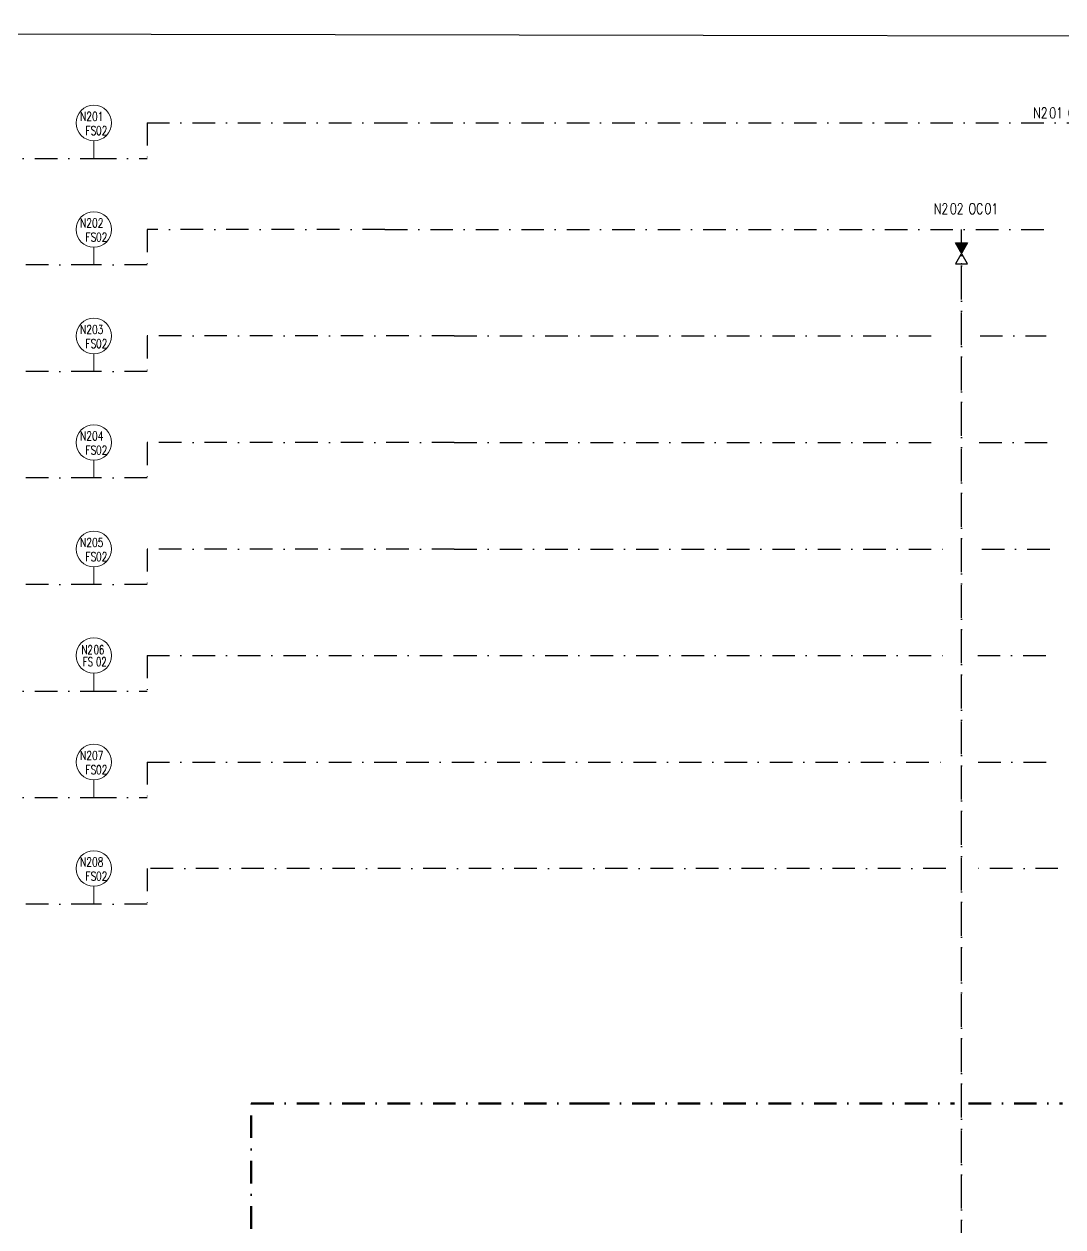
# Model space of a CAD drawing. Header units: inches. Extents: x 23035 to 25275, y 24242 to 25664.
# Drawn here: x 24773.1 to 25065.7, y 25269.7 to 25608.5 of the extents above; entities that cross this region are included whole.
import ezdxf
from ezdxf.enums import TextEntityAlignment as Align

# ---------------------------------------------------------------- set-up
doc = ezdxf.new("R2010")
doc.units = ezdxf.units.IN
doc.header["$MEASUREMENT"] = 0
doc.linetypes.add('DASHDOT2', pattern=[12.7, 6.35, -3.175, 0, -3.175])
for name, color, linetype, lineweight in [('17 Pipe CIP', 4, 'DASHDOT2', 50), ('31 Equipment', 7, 'Continuous', 9), ('33 Instruments Labels', 7, 'Continuous', 9)]:
    doc.layers.add(name, color=color, linetype=linetype, lineweight=lineweight)
for name, color, linetype in [('REPERES', 7, 'Continuous'), ('Skid', 5, 'Continuous'), ('TEXTES', 7, 'Continuous'), ('TUYAUTERIE-NEP', 4, 'DASHDOT2'), ('VANNES', 7, 'Continuous')]:
    doc.layers.add(name, color=color, linetype=linetype)
doc.layers.get('REPERES').off()
doc.styles.add('ROMANS', font='ROMANS.SHX')

# ---------------------------------------------------------------- blocks, each defined once
blk = doc.blocks.new('APV-INS-M-L-PI')
at = {"layer": '31 Equipment', "color": 7}
blk.add_line((0, -5), (0, -10), dxfattribs=at)
blk.add_circle((0, 0), 5, dxfattribs=at)
at = {"layer": '33 Instruments Labels', "style": 'ROMANS', "width": 0.8, "flags": 8}
blk.add_attdef('PI', text='', height=3, dxfattribs=at).set_placement((0, 0), align=Align.MIDDLE)
blk = doc.blocks.new('REPINS2')
at = {"layer": 'TEXTES', "style": 'ROMANS', "width": 0.7}
for tag, p in [('ZONE', (-3.35, 0.8)), ('SOUSZONE', (0.05, 0.8)), ('NUM', (0.7, -2.6))]:
    blk.add_attdef(tag, p, '', height=2.5, dxfattribs=at)
blk.add_attdef('ELEMENT', text='', height=2.5, dxfattribs=at).set_placement((-1.56, -2.59), align=Align.CENTER)
blk = doc.blocks.new('*X33')
at = {"color": 0}
for p, q in [((-1.24, 0), (-1.22, 0.01)), ((-1.22, -0.01), (-1.24, 0)), ((-1.19, -0.04), (-1.01, 0.13)), ((-1.01, -0.13), (-1.19, 0.04)), ((-1.13, -0.07), (-0.81, 0.26)), ((-0.81, -0.26), (-1.13, 0.07)), ((-1.07, -0.1), (-0.6, 0.38)), ((-0.6, -0.38), (-1.07, 0.1)), ((-1.02, -0.13), (-0.39, 0.5)), ((-0.39, -0.5), (-1.02, 0.13)), ((-0.96, -0.17), (-0.18, 0.62)), ((-0.18, -0.62), (-0.96, 0.17)), ((-0.9, -0.2), (0.03, 0.74)), ((0.03, -0.74), (-0.9, 0.2)), ((-0.85, -0.23), (0.24, 0.86)), ((0.24, -0.86), (-0.85, 0.23)), ((-0.79, -0.26), (0.45, 0.98)), ((0.45, -0.98), (-0.79, 0.26)), ((-0.74, -0.29), (0.66, 1.1)), ((0.66, -1.1), (-0.74, 0.29)), ((-0.68, -0.33), (0.87, 1.22)), ((0.87, -1.22), (-0.68, 0.33)), ((-0.62, -0.36), (1.08, 1.34)), ((1.08, -1.34), (-0.62, 0.36)), ((-0.57, -0.39), (1.28, 1.46)), ((1.28, -1.46), (-0.57, 0.39)), ((-0.51, -0.42), (1.49, 1.58)), ((1.49, -1.58), (-0.51, 0.42)), ((-0.46, -0.46), (1.7, 1.7)), ((1.7, -1.7), (-0.46, 0.46)), ((-0.4, -0.49), (1.91, 1.82)), ((1.91, -1.82), (-0.4, 0.49)), ((-0.34, -0.52), (2.12, 1.94)), ((2.12, -1.94), (-0.34, 0.52)), ((-0.29, -0.55), (2.33, 2.06)), ((2.33, -2.06), (-0.29, 0.55)), ((-0.23, -0.59), (2.54, 2.18)), ((2.54, -2.18), (-0.23, 0.59)), ((-0.18, -0.62), (2.75, 2.3)), ((2.75, -2.3), (-0.18, 0.62)), ((-0.12, -0.65), (2.96, 2.43)), ((2.96, -2.43), (-0.12, 0.65)), ((-0.06, -0.68), (3.16, 2.55)), ((3.16, -2.55), (-0.06, 0.68)), ((-0.01, -0.72), (3.37, 2.67)), ((3.37, -2.67), (-0.01, 0.72)), ((0.05, -0.75), (3.58, 2.79)), ((3.58, -2.79), (0.05, 0.75)), ((0.1, -0.78), (3.79, 2.91)), ((3.79, -2.91), (0.1, 0.78)), ((0.16, -0.81), (4, 3.03)), ((4, -3.03), (0.16, 0.81)), ((0.22, -0.84), (4.21, 3.15)), ((4.21, -3.15), (0.22, 0.84)), ((0.27, -0.88), (4.42, 3.27)), ((4.42, -3.27), (0.27, 0.88)), ((0.33, -0.91), (4.63, 3.39)), ((4.63, -3.39), (0.33, 0.91)), ((0.38, -0.94), (4.84, 3.51)), ((4.84, -3.51), (0.38, 0.94)), ((0.44, -0.97), (5, 3.59)), ((5, -3.59), (0.44, 0.97)), ((0.5, -1.01), (5, 3.5)), ((5, -3.5), (0.5, 1.01)), ((0.55, -1.04), (5, 3.41)), ((5, -3.41), (0.55, 1.04)), ((0.61, -1.07), (5, 3.32)), ((5, -3.32), (0.61, 1.07)), ((0.66, -1.1), (5, 3.23)), ((5, -3.23), (0.66, 1.1)), ((0.72, -1.14), (5, 3.14)), ((5, -3.14), (0.72, 1.14)), ((0.78, -1.17), (5, 3.06)), ((5, -3.06), (0.78, 1.17)), ((0.83, -1.2), (5, 2.97)), ((5, -2.97), (0.83, 1.2)), ((0.89, -1.23), (5, 2.88)), ((5, -2.88), (0.89, 1.23)), ((0.94, -1.27), (5, 2.79)), ((5, -2.79), (0.94, 1.27)), ((1, -1.3), (5, 2.7)), ((5, -2.7), (1, 1.3)), ((1.06, -1.33), (5, 2.61)), ((5, -2.61), (1.06, 1.33)), ((1.11, -1.36), (5, 2.53)), ((5, -2.53), (1.11, 1.36)), ((1.17, -1.39), (5, 2.44)), ((5, -2.44), (1.17, 1.39)), ((1.22, -1.43), (5, 2.35)), ((5, -2.35), (1.22, 1.43)), ((1.28, -1.46), (5, 2.26)), ((5, -2.26), (1.28, 1.46)), ((1.34, -1.49), (5, 2.17)), ((5, -2.17), (1.34, 1.49)), ((1.39, -1.52), (5, 2.08)), ((5, -2.08), (1.39, 1.52)), ((1.45, -1.56), (5, 1.99)), ((5, -1.99), (1.45, 1.56)), ((1.51, -1.59), (5, 1.91)), ((5, -1.91), (1.51, 1.59)), ((1.56, -1.62), (5, 1.82)), ((5, -1.82), (1.56, 1.62)), ((1.62, -1.65), (5, 1.73)), ((5, -1.73), (1.62, 1.65)), ((5, -1.64), (1.67, 1.69)), ((1.67, -1.69), (5, 1.64)), ((5, -1.55), (1.73, 1.72)), ((1.73, -1.72), (5, 1.55)), ((5, -1.46), (1.79, 1.75)), ((1.79, -1.75), (5, 1.46)), ((5, -1.38), (1.84, 1.78)), ((1.84, -1.78), (5, 1.38)), ((5, -1.29), (1.9, 1.81)), ((1.9, -1.81), (5, 1.29)), ((5, -1.2), (1.95, 1.85)), ((1.95, -1.85), (5, 1.2)), ((5, -1.11), (2.01, 1.88)), ((2.01, -1.88), (5, 1.11)), ((5, -1.02), (2.07, 1.91)), ((2.07, -1.91), (5, 1.02)), ((5, -0.93), (2.12, 1.94)), ((2.12, -1.94), (5, 0.93)), ((5, -0.85), (2.18, 1.98)), ((2.18, -1.98), (5, 0.85)), ((5, -0.76), (2.23, 2.01)), ((2.23, -2.01), (5, 0.76)), ((5, -0.67), (2.29, 2.04)), ((2.29, -2.04), (5, 0.67)), ((5, -0.58), (2.35, 2.07)), ((2.35, -2.07), (5, 0.58)), ((5, -0.49), (2.4, 2.11)), ((2.4, -2.11), (5, 0.49)), ((5, -0.4), (2.46, 2.14)), ((2.46, -2.14), (5, 0.4)), ((5, -0.32), (2.51, 2.17)), ((2.51, -2.17), (5, 0.32)), ((5, -0.23), (2.57, 2.2)), ((2.57, -2.2), (5, 0.23)), ((5, -0.14), (2.63, 2.24)), ((2.63, -2.24), (5, 0.14)), ((5, -0.05), (2.68, 2.27)), ((2.68, -2.27), (5, 0.05)), ((5, 0.04), (2.74, 2.3)), ((5, 0.13), (2.79, 2.33)), ((5, 0.21), (2.85, 2.36)), ((5, 0.3), (2.91, 2.4)), ((5, 0.39), (2.96, 2.43)), ((5, 0.48), (3.02, 2.46)), ((5, 0.57), (3.07, 2.49)), ((5, 0.66), (3.13, 2.53)), ((5, 0.75), (3.19, 2.56)), ((5, 0.83), (3.24, 2.59)), ((5, 0.92), (3.3, 2.62)), ((5, 1.01), (3.35, 2.66)), ((5, 1.1), (3.41, 2.69)), ((5, 1.19), (3.47, 2.72)), ((5, 1.28), (3.52, 2.75)), ((5, 1.36), (3.58, 2.79)), ((5, 1.45), (3.63, 2.82)), ((5, 1.54), (3.69, 2.85)), ((5, 1.63), (3.75, 2.88)), ((5, 1.72), (3.8, 2.91)), ((5, 1.81), (3.86, 2.95)), ((5, 1.89), (3.92, 2.98)), ((5, 1.98), (3.97, 3.01)), ((5, 2.07), (4.03, 3.04)), ((5, 2.16), (4.08, 3.08)), ((5, 2.25), (4.14, 3.11)), ((5, 2.34), (4.2, 3.14)), ((5, 2.42), (4.25, 3.17)), ((5, 2.51), (4.31, 3.21)), ((5, 2.6), (4.36, 3.24)), ((5, 2.69), (4.42, 3.27)), ((5, 2.78), (4.48, 3.3)), ((5, 2.87), (4.53, 3.33)), ((5, 2.95), (4.59, 3.37)), ((5, 3.04), (4.64, 3.4)), ((5, 3.13), (4.7, 3.43)), ((5, 3.22), (4.76, 3.46)), ((5, 3.31), (4.81, 3.5)), ((5, 3.4), (4.87, 3.53)), ((5, 3.49), (4.92, 3.56)), ((5, 3.57), (4.98, 3.59)), ((2.74, -2.3), (5, -0.04)), ((2.79, -2.33), (5, -0.13)), ((2.85, -2.36), (5, -0.21)), ((2.91, -2.4), (5, -0.3)), ((2.96, -2.43), (5, -0.39)), ((3.02, -2.46), (5, -0.48)), ((3.07, -2.49), (5, -0.57)), ((3.13, -2.53), (5, -0.66)), ((3.19, -2.56), (5, -0.75)), ((3.24, -2.59), (5, -0.83)), ((3.3, -2.62), (5, -0.92)), ((3.35, -2.66), (5, -1.01)), ((3.41, -2.69), (5, -1.1)), ((3.47, -2.72), (5, -1.19)), ((3.52, -2.75), (5, -1.28)), ((3.58, -2.79), (5, -1.36)), ((3.63, -2.82), (5, -1.45)), ((3.69, -2.85), (5, -1.54)), ((3.75, -2.88), (5, -1.63)), ((3.8, -2.91), (5, -1.72)), ((3.86, -2.95), (5, -1.81)), ((3.92, -2.98), (5, -1.89)), ((3.97, -3.01), (5, -1.98)), ((4.03, -3.04), (5, -2.07)), ((4.08, -3.08), (5, -2.16)), ((4.14, -3.11), (5, -2.25)), ((4.2, -3.14), (5, -2.34)), ((4.25, -3.17), (5, -2.42)), ((4.31, -3.21), (5, -2.51)), ((4.36, -3.24), (5, -2.6)), ((4.42, -3.27), (5, -2.69)), ((4.48, -3.3), (5, -2.78)), ((4.53, -3.33), (5, -2.87)), ((4.59, -3.37), (5, -2.95)), ((4.64, -3.4), (5, -3.04)), ((4.7, -3.43), (5, -3.13)), ((4.76, -3.46), (5, -3.22)), ((4.81, -3.5), (5, -3.31)), ((4.87, -3.53), (5, -3.4)), ((4.92, -3.56), (5, -3.49)), ((4.98, -3.59), (5, -3.57))]:
    blk.add_line(p, q, dxfattribs=at)
blk = doc.blocks.new('NRVS')
at = {"color": 7}
for p, q in [((-3, -1.73), (-3, 1.73)), ((3, 1.73), (-3, -1.73)), ((-3, 1.73), (3, -1.73)), ((3, -1.73), (3, 1.73))]:
    blk.add_line(p, q, dxfattribs=at)
at = {"color": 7, "extrusion": (1, 0, 0)}
blk.add_point((3, 0), dxfattribs=at)
at = {"color": 7, "extrusion": (-1, 0, 0)}
blk.add_point((-3, 0), dxfattribs=at)
at = {"color": 7, "xscale": 0.4801664355062404, "yscale": 0.4801664355062404, "zscale": 0.4801664355062404}
blk.add_blockref('*X33', (0.6, 0), dxfattribs=at)
blk = doc.blocks.new('REPNORM')
at = {"layer": 'TEXTES', "style": 'ROMANS', "width": 0.75}
for tag, p in [('ZONE', (-9.75, -1.25)), ('SOUSZONE', (-5.25, -1.25)), ('ELEMENT', (0, -1.25)), ('NUM', (4.5, -1.25))]:
    blk.add_attdef(tag, p, '', height=3, dxfattribs=at)

msp = doc.modelspace()

# ---------------------------------------------------------------- linework, layer by layer
at = {"layer": '17 Pipe CIP'}
for p, q in [((24837.13, 24872.42), (24837.13, 25304.52)), ((24837.13, 25304.52), (24931.61, 25304.52)), ((24931.61, 25304.52), (25035.14, 25304.52)), ((25039.14, 25304.52), (25065.57, 25304.52))]:
    msp.add_line(p, q, dxfattribs=at)
at = {"layer": 'Skid'}
msp.add_lwpolyline([(24623.7, 24293.98), (24623.7, 24458.64), (25275.36, 24458.64), (25275.36, 25604.76), (23202.27, 25608.55), (23202.27, 25290.87), (24667.51, 25287.08), (24667.51, 24986.98), (23313.6, 24986.98), (23313.6, 24331.82), (24491.91, 24331.82), (24491.91, 24293.98), (24623.7, 24293.98)], dxfattribs=at)
at = {"layer": 'TUYAUTERIE-NEP'}
for p, q in [((24807.78, 25580.69), (24874.78, 25580.69)), ((24807.78, 25580.69), (24807.78, 25570.69)), ((24874.78, 25580.69), (25097.54, 25580.69)), ((24737.78, 25570.69), (24792.78, 25570.69)), ((24792.78, 25570.69), (24807.78, 25570.69)), ((24874.78, 25550.69), (24807.78, 25550.69)), ((24807.78, 25550.69), (24807.78, 25540.69)), ((24874.78, 25550.69), (25062.38, 25550.69)), ((25037.14, 25031.72), (25037.14, 25550.69)), ((25037.14, 24932.2), (25037.14, 25550.69)), ((24792.78, 25540.69), (24737.78, 25540.69)), ((24807.78, 25540.69), (24792.78, 25540.69)), ((24894.28, 25520.69), (24807.78, 25520.69)), ((24807.78, 25520.69), (24807.78, 25510.69)), ((24894.28, 25520.69), (25030.83, 25520.69)), ((25042.35, 25520.69), (25060.96, 25520.69)), ((24792.78, 25510.69), (24737.78, 25510.69)), ((24807.78, 25510.69), (24792.78, 25510.69)), ((24894.28, 25490.69), (24807.78, 25490.69)), ((24807.78, 25490.69), (24807.78, 25480.69)), ((24894.28, 25490.69), (25031.49, 25490.69)), ((25042.13, 25490.69), (25062.29, 25490.69)), ((24792.78, 25480.69), (24737.78, 25480.69)), ((24807.78, 25480.69), (24792.78, 25480.69)), ((24894.28, 25460.69), (24807.78, 25460.69)), ((24807.78, 25460.69), (24807.78, 25450.69)), ((24894.28, 25460.69), (25031.97, 25460.69)), ((25042.85, 25460.69), (25063.56, 25460.69)), ((24792.78, 25450.69), (24737.78, 25450.69)), ((24807.78, 25450.69), (24792.78, 25450.69)), ((24807.78, 25430.69), (24894.28, 25430.69)), ((24807.78, 25430.69), (24807.78, 25420.69)), ((24894.28, 25430.69), (25033.21, 25430.69)), ((25041.69, 25430.69), (25063.55, 25430.69)), ((24737.78, 25420.69), (24792.78, 25420.69)), ((24792.78, 25420.69), (24807.78, 25420.69)), ((24807.78, 25400.69), (24880.78, 25400.69)), ((24807.78, 25400.69), (24807.78, 25390.69)), ((24880.78, 25400.69), (25032.85, 25400.69)), ((25041.82, 25400.69), (25063.47, 25400.69)), ((24737.78, 25390.69), (24792.78, 25390.69)), ((24792.78, 25390.69), (24807.78, 25390.69)), ((24807.78, 25370.69), (24807.78, 25360.69)), ((25032.71, 25370.69), (24807.78, 25370.69)), ((25064.28, 25370.69), (25040.8, 25370.69)), ((25064.28, 25370.69), (25063.54, 25370.69)), ((24792.78, 25360.69), (24737.78, 25360.69)), ((24807.78, 25360.69), (24792.78, 25360.69))]:
    msp.add_line(p, q, dxfattribs=at)

# ---------------------------------------------------------------- block references
at = {"layer": '31 Equipment'}
for p in [(24792.78, 25580.69), (24792.78, 25550.69), (24792.78, 25520.69), (24792.78, 25490.69), (24792.78, 25460.69), (24792.78, 25430.69), (24792.78, 25400.69), (24792.78, 25370.69)]:
    msp.add_blockref('APV-INS-M-L-PI', p, dxfattribs=at)
at = {"layer": 'REPERES'}
ref = msp.add_blockref('REPINS2', (24792.69, 25580.28), dxfattribs=at)
ref.add_attrib('ZONE', 'N2', (24788.89, 25581.28), dxfattribs={"layer": 'TEXTES', "height": 2.5, "style": 'ROMANS', "width": 0.75})
ref.add_attrib('SOUSZONE', '01', (24792.29, 25581.28), dxfattribs={"layer": 'TEXTES', "height": 2.5, "style": 'ROMANS', "width": 0.75})
ref.add_attrib('ELEMENT', 'FS', dxfattribs={"layer": 'TEXTES', "height": 2.5, "style": 'ROMANS', "width": 0.75}).set_placement((24793.49, 25577.28), align=Align.RIGHT)
ref.add_attrib('NUM', '02', (24793.39, 25577.28), dxfattribs={"layer": 'TEXTES', "height": 2.5, "style": 'ROMANS', "width": 0.75})
for name, p, values in [('REPNORM', (25067.1, 25583.27), {'ZONE': 'N2', 'SOUSZONE': '01', 'ELEMENT': 'OC', 'NUM': '01'}), ('REPNORM', (25039.12, 25556.28), {'ZONE': 'N2', 'SOUSZONE': '02', 'ELEMENT': 'OC', 'NUM': '01'}), ('REPINS2', (24792.69, 25430.28), {'ZONE': 'N2', 'SOUSZONE': '06', 'NUM': '02', 'ELEMENT': 'FS'})]:
    msp.add_blockref(name, p, dxfattribs=at).add_auto_attribs(values)
ref = msp.add_blockref('REPINS2', (24792.69, 25550.28), dxfattribs=at)
ref.add_attrib('ZONE', 'N2', (24788.89, 25551.28), dxfattribs={"layer": 'TEXTES', "height": 2.5, "style": 'ROMANS', "width": 0.75})
ref.add_attrib('SOUSZONE', '02', (24792.29, 25551.28), dxfattribs={"layer": 'TEXTES', "height": 2.5, "style": 'ROMANS', "width": 0.75})
ref.add_attrib('ELEMENT', 'FS', dxfattribs={"layer": 'TEXTES', "height": 2.5, "style": 'ROMANS', "width": 0.75}).set_placement((24793.49, 25547.28), align=Align.RIGHT)
ref.add_attrib('NUM', '02', (24793.39, 25547.28), dxfattribs={"layer": 'TEXTES', "height": 2.5, "style": 'ROMANS', "width": 0.75})
ref = msp.add_blockref('REPINS2', (24792.69, 25520.28), dxfattribs=at)
ref.add_attrib('ZONE', 'N2', (24788.89, 25521.28), dxfattribs={"layer": 'TEXTES', "height": 2.5, "style": 'ROMANS', "width": 0.75})
ref.add_attrib('SOUSZONE', '03', (24792.29, 25521.28), dxfattribs={"layer": 'TEXTES', "height": 2.5, "style": 'ROMANS', "width": 0.75})
ref.add_attrib('ELEMENT', 'FS', dxfattribs={"layer": 'TEXTES', "height": 2.5, "style": 'ROMANS', "width": 0.75}).set_placement((24793.49, 25517.28), align=Align.RIGHT)
ref.add_attrib('NUM', '02', (24793.39, 25517.28), dxfattribs={"layer": 'TEXTES', "height": 2.5, "style": 'ROMANS', "width": 0.75})
ref = msp.add_blockref('REPINS2', (24792.69, 25490.28), dxfattribs=at)
ref.add_attrib('ZONE', 'N2', (24788.89, 25491.28), dxfattribs={"layer": 'TEXTES', "height": 2.5, "style": 'ROMANS', "width": 0.75})
ref.add_attrib('SOUSZONE', '04', (24792.29, 25491.28), dxfattribs={"layer": 'TEXTES', "height": 2.5, "style": 'ROMANS', "width": 0.75})
ref.add_attrib('ELEMENT', 'FS', dxfattribs={"layer": 'TEXTES', "height": 2.5, "style": 'ROMANS', "width": 0.75}).set_placement((24793.49, 25487.28), align=Align.RIGHT)
ref.add_attrib('NUM', '02', (24793.39, 25487.28), dxfattribs={"layer": 'TEXTES', "height": 2.5, "style": 'ROMANS', "width": 0.75})
ref = msp.add_blockref('REPINS2', (24792.69, 25460.28), dxfattribs=at)
ref.add_attrib('ZONE', 'N2', (24788.89, 25461.28), dxfattribs={"layer": 'TEXTES', "height": 2.5, "style": 'ROMANS', "width": 0.75})
ref.add_attrib('SOUSZONE', '05', (24792.29, 25461.28), dxfattribs={"layer": 'TEXTES', "height": 2.5, "style": 'ROMANS', "width": 0.75})
ref.add_attrib('ELEMENT', 'FS', dxfattribs={"layer": 'TEXTES', "height": 2.5, "style": 'ROMANS', "width": 0.75}).set_placement((24793.49, 25457.28), align=Align.RIGHT)
ref.add_attrib('NUM', '02', (24793.39, 25457.28), dxfattribs={"layer": 'TEXTES', "height": 2.5, "style": 'ROMANS', "width": 0.75})
ref = msp.add_blockref('REPINS2', (24792.69, 25400.28), dxfattribs=at)
ref.add_attrib('ZONE', 'N2', (24788.89, 25401.28), dxfattribs={"layer": 'TEXTES', "height": 2.5, "style": 'ROMANS', "width": 0.75})
ref.add_attrib('SOUSZONE', '07', (24792.29, 25401.28), dxfattribs={"layer": 'TEXTES', "height": 2.5, "style": 'ROMANS', "width": 0.75})
ref.add_attrib('ELEMENT', 'FS', dxfattribs={"layer": 'TEXTES', "height": 2.5, "style": 'ROMANS', "width": 0.75}).set_placement((24793.49, 25397.28), align=Align.RIGHT)
ref.add_attrib('NUM', '02', (24793.39, 25397.28), dxfattribs={"layer": 'TEXTES', "height": 2.5, "style": 'ROMANS', "width": 0.75})
ref = msp.add_blockref('REPINS2', (24792.69, 25370.28), dxfattribs=at)
ref.add_attrib('ZONE', 'N2', (24788.89, 25371.28), dxfattribs={"layer": 'TEXTES', "height": 2.5, "style": 'ROMANS', "width": 0.75})
ref.add_attrib('SOUSZONE', '08', (24792.29, 25371.28), dxfattribs={"layer": 'TEXTES', "height": 2.5, "style": 'ROMANS', "width": 0.75})
ref.add_attrib('ELEMENT', 'FS', dxfattribs={"layer": 'TEXTES', "height": 2.5, "style": 'ROMANS', "width": 0.75}).set_placement((24793.49, 25367.28), align=Align.RIGHT)
ref.add_attrib('NUM', '02', (24793.39, 25367.28), dxfattribs={"layer": 'TEXTES', "height": 2.5, "style": 'ROMANS', "width": 0.75})
at = {"layer": 'VANNES', "xscale": -1, "rotation": 270}
msp.add_blockref('NRVS', (25037.14, 25543.97), dxfattribs=at)

doc.saveas('drawing.dxf')
